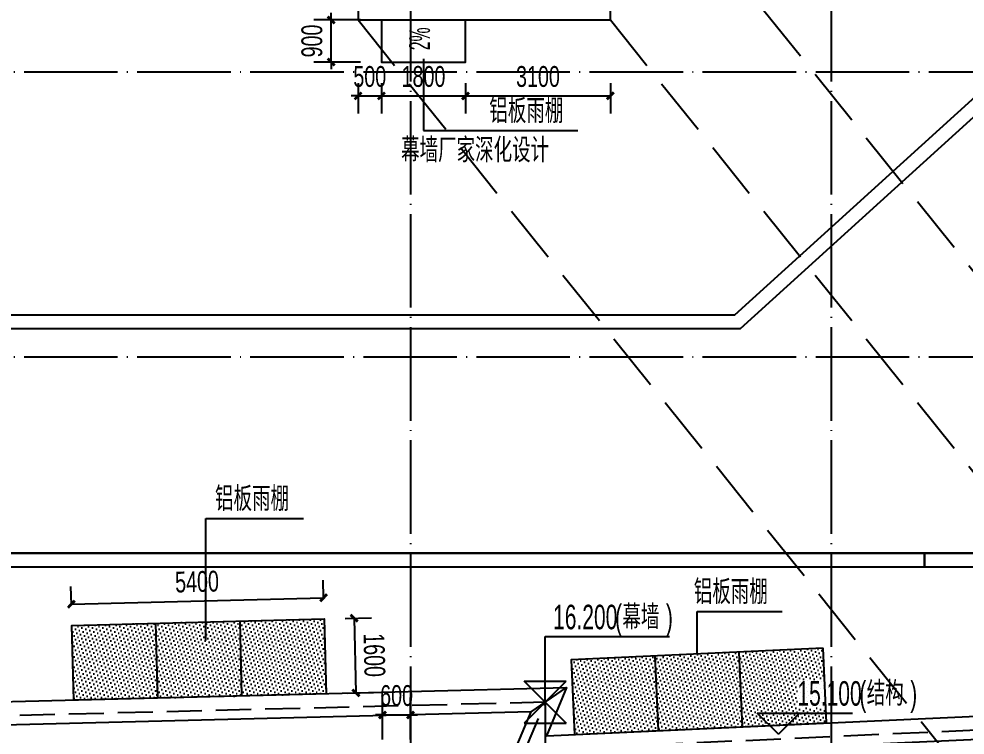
# Model space of a CAD drawing. Extents: x -409435 to 356702, y -107829 to 330904.
# Drawn here: x 51018 to 71267, y 284905 to 300233 of the extents above; entities that cross this region are included whole.
import ezdxf
from ezdxf.xclip import XClip

# ---------------------------------------------------------------- set-up
doc = ezdxf.new("R2010")
doc.units = 0
doc.header["$LTSCALE"] = 1000
doc.header["$MEASUREMENT"] = 0
doc.header["$XCLIPFRAME"] = 0
doc.linetypes.add('104-14# 核心筒$0$DOTE', pattern=[2.42, 2, -0.2, 0.02, -0.2])
doc.linetypes.add('X-104 14#平面$0$DASH', pattern=[0.35, 0.25, -0.1])
for name, color, linetype in [('01-标注_尺寸', 124, 'Continuous'), ('01-标注_符号', 200, 'Continuous'), ('02-TEXT_标注', 130, 'Continuous'), ('104-14# 核心筒$0$A_AXIS-轴线', 36, '104-14# 核心筒$0$DOTE'), ('X-104 14#平面$0$01-标注_标高', 200, 'Continuous'), ('X-104 14#平面$0$01-标注_符号', 200, 'Continuous'), ('X-104 14#平面$0$02-TEXT_标注', 130, 'Continuous'), ('X-104 14#平面$0$A-C_玻璃幕墙', 140, 'Continuous'), ('X-104 14#平面$0$A-O_屋面', 201, 'Continuous'), ('X-104 14#平面$0$A-SUR_保温', 222, 'Continuous'), ('X-104 14#平面$0$A-TECH_结构', 21, 'Continuous'), ('X-104 14#平面$0$EH_玻璃', 156, 'Continuous')]:
    doc.layers.add(name, color=color, linetype=linetype)
doc.styles.add('_TCH_DIM_T3', font='ros.shx', dxfattribs={"width": 0.705882, "bigfont": 'jd.shx'})
doc.styles.add('_TCH_LABEL', font='ros.shx', dxfattribs={"width": 0.8, "bigfont": 'jd.shx'})
doc.styles.add('X-104 14#平面$0$_TCH_DIM', font='ros.shx', dxfattribs={"width": 0.8, "bigfont": 'jd.shx'})
doc.dimstyles.new('_TCH_ARCH&&150', dxfattribs={"dimtxt": 446.25, "dimasz": 150, "dimexe": 375, "dimexo": 450, "dimgap": 189.375, "dimtad": 1, "dimdec": 0, "dimzin": 0, "dimdsep": 46, "dimtxsty": '_TCH_DIM_T3', "dimblk": 'ARCHTICK', "dimcen": 0.09, "dimclrt": 7, "dimazin": 2, "dimtfac": 1, "dimtdec": 0, "dimtix": 1, "dimtmove": 2, "dimatfit": 3, "dimfxl": 0, "dimtolj": 1, "dimtzin": 0, "dimarcsym": 0})

# ---------------------------------------------------------------- blocks, each defined once
blk = doc.blocks.new('104-14# 核心筒')
at = {"layer": '104-14# 核心筒$0$A_AXIS-轴线'}
for p, q in [((59400, 317833.6), (59400, 259754.9)), ((68400, 317833.6), (68400, 259754.9)), ((-9370.1, 299100), (120259.9, 299100)), ((-9370.1, 293000), (120259.9, 293000))]:
    blk.add_line(p, q, dxfattribs=at)
blk = doc.blocks.new('X-104 14#平面')
at = {"layer": 'X-104 14#平面$0$EH_玻璃'}
h = blk.add_hatch(dxfattribs=at)
h.set_pattern_fill('DOTS', color=256, scale=50, angle=45)
h.set_pattern_definition([(45, (0, 0), (-28.0633, 84.189901), [0, -79.375])])
h.paths.add_polyline_path([(52191.7, 285654.1), (52151.3, 287253.6), (57549.6, 287389.7), (57590, 285790.2)])
h = blk.add_hatch(dxfattribs=at)
h.set_pattern_fill('DOTS', color=256, scale=50, angle=45)
h.set_pattern_definition([(45, (-16183.24, -736.73), (-28.0633, 84.189901), [0, -79.375])])
h.paths.add_polyline_path([(62833.7, 286516.8), (68228.1, 286762.4), (68300.9, 285164.1), (62906.5, 284918.5)])
at = {"layer": 'X-104 14#平面$0$01-标注_标高'}
for p, q in [((62282.8, 285608.6), (62282.8, 287012)), ((62282.8, 287012), (64942.3, 287012)), ((62282.8, 285608.6), (61832.8, 286058.6)), ((61832.8, 286058.6), (62732.8, 286058.6)), ((62282.8, 285608.6), (62732.8, 286058.6)), ((62282.8, 285608.6), (61832.8, 285158.6)), ((62282.8, 285608.6), (62732.8, 285158.6)), ((62282.8, 285608.6), (62282.8, 284205.2)), ((67270.2, 284926.5), (66820.2, 285376.5)), ((66820.2, 285376.5), (68855, 285376.5)), ((67270.2, 284926.5), (67720.2, 285376.5)), ((61832.8, 285158.6), (62732.8, 285158.6))]:
    blk.add_line(p, q, dxfattribs=at)
at = {"layer": 'X-104 14#平面$0$01-标注_符号'}
for p, q in [((55018.6, 286931.6), (55018.6, 289543.3)), ((55018.6, 289543.3), (57107.1, 289543.3)), ((65530.9, 286639.6), (65530.9, 287551.2)), ((65530.9, 287551.2), (67353.8, 287551.2))]:
    blk.add_line(p, q, dxfattribs=at)
at = {"layer": 'X-104 14#平面$0$02-TEXT_标注', "linetype": 'X-104 14#平面$0$DASH', "ltscale": 5}
for points in [[(63675.9, 304510.3), (87000, 275450)], [(58275.9, 300210.3), (81600, 271150)], [(63675.9, 300210.3), (87000, 271150)]]:
    blk.add_lwpolyline(points, dxfattribs=at)
at = {"layer": 'X-104 14#平面$0$A-C_玻璃幕墙'}
for points in [[(52191.7, 285654.1), (52151.3, 287253.6), (57549.6, 287389.7), (57590, 285790.2), (52191.7, 285654.1)], [(55790.5, 285744.9), (55750.2, 287344.3)], [(53991.1, 285699.5), (53950.8, 287299)], [(64704.6, 285000.4), (64631.8, 286598.7)], [(66502.7, 285082.2), (66430, 286680.6)]]:
    blk.add_lwpolyline(points, dxfattribs=at)
blk.add_lwpolyline([(68228.1, 286762.4), (62833.7, 286516.8), (62906.5, 284918.5), (68300.9, 285164.1)], close=True, dxfattribs=at)
at = {"layer": 'X-104 14#平面$0$A-O_屋面'}
for points in [[(82349.8, 264577.4), (83499.8, 267565.9), (52926.6, 266284.7), (53491, 268939.8), (17309.3, 268308.2), (22065.4, 284894.6), (62738.3, 285920), (62307.5, 284891.2), (92265.6, 286255.1), (99426.9, 312025), (120741.8, 306094.6), (117562.9, 278400.5), (119297.3, 278014.5), (109062.3, 262867.9), (82417.6, 264753.6)], [(61978.8, 285400.7), (62738.3, 285920)]]:
    blk.add_lwpolyline(points, dxfattribs=at)
blk.add_lwpolyline([(83126.9, 265204.7), (108809.6, 263387.1), (118471.8, 277685.9), (117014.8, 278010.2), (120196.4, 305727.4), (99774.7, 311409.3), (92650.5, 285772.1), (61541.2, 284355.8), (61978.8, 285400.7), (22444.8, 284404), (17976.2, 268819.9), (54110.7, 269450.7), (53549.7, 266811.2), (84240.1, 268097.3)], close=True, dxfattribs=at)
at = {"layer": 'X-104 14#平面$0$A-O_屋面', "ltscale": 5}
for points in [[(733.1, 290311.6), (145.5, 290436.5), (881.7, 293900), (66340.6, 293900), (83503.2, 309479.7), (87317.1, 308418.6), (85626.8, 302343.3), (85337.7, 302423.7), (86947.6, 308210), (83582.3, 309146.3), (66456.4, 293600), (1124.6, 293600), (501.3, 290667.5), (795.4, 290605)], [(95099.4, 296471), (95018.9, 296182), (89162.1, 297811.5), (77269.5, 288500), (70400, 288500), (70400, 288800), (77166, 288800), (89096.5, 298141.2)], [(5790.4, 276559.6), (8392.2, 288800), (70400, 288800), (70400, 288500), (8635.1, 288500), (6083.8, 276497.2)]]:
    blk.add_lwpolyline(points, close=True, dxfattribs=at)
blk.add_lwpolyline([(95099.4, 296471), (89096.5, 298141.2), (77166, 288800), (8392.2, 288800), (5790.4, 276559.6), (2660.3, 277224.9), (-2631.9, 278349.8), (-6009.8, 262458.3), (40178.1, 264474.9), (39845.1, 262383.6), (83828.3, 264653.8)], dxfattribs=at)
at = {"layer": 'X-104 14#平面$0$A-SUR_保温'}
blk.add_lwpolyline([(58275.9, 300210.3), (63675.9, 300210.3), (63675.9, 304510.3), (58275.9, 304510.3)], close=True, dxfattribs=at)
blk.add_lwpolyline([(58775.9, 300210.3), (58775.9, 299310.3), (60575.9, 299310.3), (60575.9, 300210.3)], dxfattribs=at)
at = {"layer": 'X-104 14#平面$0$A-TECH_结构', "linetype": 'X-104 14#平面$0$DASH', "ltscale": 3}
blk.add_lwpolyline([(82843.2, 265024.2), (82843.2, 265024.2), (108910.7, 263179.4), (118802, 277817.3), (117234.1, 278166.3), (120414.6, 305874.3), (99635.5, 311655.6), (92496.6, 285965.3), (61847.8, 284570), (62282.6, 285608.4), (22293, 284600.3), (17709.4, 268615.2), (53862.8, 269246.3), (53300.5, 266600.6), (83944, 267884.8), (82843.2, 265024.2), (82843.2, 265024.2)], dxfattribs=at)
ref = blk.add_blockref('104-14# 核心筒', (0, 0))
XClip(ref).set_block_clipping_path([(-38664.3623821461, -25500), (139216.5485069363, 330900)])
at = {"layer": 'X-104 14#平面$0$02-TEXT_标注', "style": 'X-104 14#平面$0$_TCH_DIM'}
for s, height, width, p in [('铝板雨棚', 520.93, 0.8, (55214.3, 289700.8)), ('铝板雨棚', 520.93, 0.8, (65460.9, 287708.7)), ('幕墙', 520.93, 0.8, (63933.1, 287169.5)), ('16.200', 525, 0.64, (62450.1, 287169.5)), ('(', 525, 0.64, (63776.3, 287169.5)), (')', 525, 0.64, (64864.2, 287169.5)), ('15.100', 525, 0.64, (67678.8, 285534)), ('(', 525, 0.64, (69005, 285534)), ('结构', 520.93, 0.8, (69161.8, 285534)), (')', 525, 0.64, (70093, 285534))]:
    blk.add_text(s, height=height, dxfattribs=dict(at, width=width)).set_placement(p)
blk = doc.blocks.new('_ArchTick')
at = {"color": 0, "linetype": 'ByBlock', "const_width": 0.4}
blk.add_lwpolyline([(-0.5, -0.5), (0.5, 0.5)], dxfattribs=at)
blk = doc.blocks.new('*D2081')
at = {"layer": '01-标注_尺寸', "color": 0, "lineweight": -2, "transparency": 16777216}
for p, q in [((58800, 284813), (58800, 285710)), ((59400, 284813), (59400, 285710)), ((58800, 285335), (58650, 285335)), ((58800, 285335), (59400, 285335)), ((59400, 285335), (59550, 285335))]:
    blk.add_line(p, q, dxfattribs=at)
at = {"layer": 'Defpoints', "color": 0, "transparency": 16777216}
for p in [(59400, 285335), (58800, 284363), (59400, 284363)]:
    blk.add_point(p, dxfattribs=at)
at = {"layer": '01-标注_尺寸', "color": 0, "lineweight": -2, "transparency": 16777216, "xscale": 150, "yscale": 150, "zscale": 150}
blk.add_blockref('_ArchTick', (58800, 285335), dxfattribs=at)
at = {"layer": '01-标注_尺寸', "color": 0, "lineweight": -2, "transparency": 16777216, "xscale": 150, "yscale": 150, "zscale": 150, "rotation": 180}
blk.add_blockref('_ArchTick', (59400, 285335), dxfattribs=at)
at = {"layer": '01-标注_尺寸', "color": 7, "transparency": 16777216, "insert": (59100, 285748), "char_height": 446.2, "attachment_point": 5, "style": '_TCH_DIM_T3'}
blk.add_mtext('\\A1;600', dxfattribs=at)
blk = doc.blocks.new('*D2412')
at = {"layer": '01-标注_尺寸', "color": 0, "lineweight": -2, "transparency": 16777216}
for p, q in [((58276, 298860), (58276, 298210)), ((58776, 298860), (58776, 298210)), ((58276, 298585), (58126, 298585)), ((58276, 298585), (58776, 298585)), ((58776, 298585), (58926, 298585))]:
    blk.add_line(p, q, dxfattribs=at)
at = {"layer": 'Defpoints', "color": 0, "transparency": 16777216}
for p in [(58276, 299310), (58776, 299310), (58776, 298585)]:
    blk.add_point(p, dxfattribs=at)
at = {"layer": '01-标注_尺寸', "color": 0, "lineweight": -2, "transparency": 16777216, "xscale": 150, "yscale": 150, "zscale": 150}
blk.add_blockref('_ArchTick', (58276, 298585), dxfattribs=at)
at = {"layer": '01-标注_尺寸', "color": 0, "lineweight": -2, "transparency": 16777216, "xscale": 150, "yscale": 150, "zscale": 150, "rotation": 180}
blk.add_blockref('_ArchTick', (58776, 298585), dxfattribs=at)
at = {"layer": '01-标注_尺寸', "color": 7, "transparency": 16777216, "insert": (58526, 298998), "char_height": 446.2, "attachment_point": 5, "style": '_TCH_DIM_T3'}
blk.add_mtext('\\A1;500', dxfattribs=at)
blk = doc.blocks.new('*D2413')
at = {"layer": '01-标注_尺寸', "color": 0, "lineweight": -2, "transparency": 16777216}
for p, q in [((58776, 298860), (58776, 298210)), ((60576, 298860), (60576, 298210)), ((58776, 298585), (60576, 298585))]:
    blk.add_line(p, q, dxfattribs=at)
at = {"layer": 'Defpoints', "color": 0, "transparency": 16777216}
for p in [(58776, 299310), (60576, 299310), (60576, 298585)]:
    blk.add_point(p, dxfattribs=at)
at = {"layer": '01-标注_尺寸', "color": 0, "lineweight": -2, "transparency": 16777216, "xscale": 150, "yscale": 150, "zscale": 150, "rotation": 180}
blk.add_blockref('_ArchTick', (58776, 298585), dxfattribs=at)
at = {"layer": '01-标注_尺寸', "color": 0, "lineweight": -2, "transparency": 16777216, "xscale": 150, "yscale": 150, "zscale": 150}
blk.add_blockref('_ArchTick', (60576, 298585), dxfattribs=at)
at = {"layer": '01-标注_尺寸', "color": 7, "transparency": 16777216, "insert": (59676, 298998), "char_height": 446.2, "attachment_point": 5, "style": '_TCH_DIM_T3'}
blk.add_mtext('\\A1;1800', dxfattribs=at)
blk = doc.blocks.new('*D2414')
at = {"layer": '01-标注_尺寸', "color": 0, "lineweight": -2, "transparency": 16777216}
for p, q in [((60576, 298860), (60576, 298210)), ((63676, 298860), (63676, 298210)), ((60576, 298585), (63676, 298585))]:
    blk.add_line(p, q, dxfattribs=at)
at = {"layer": 'Defpoints', "color": 0, "transparency": 16777216}
for p in [(60576, 299310), (63676, 299310), (63676, 298585)]:
    blk.add_point(p, dxfattribs=at)
at = {"layer": '01-标注_尺寸', "color": 0, "lineweight": -2, "transparency": 16777216, "xscale": 150, "yscale": 150, "zscale": 150, "rotation": 180}
blk.add_blockref('_ArchTick', (60576, 298585), dxfattribs=at)
at = {"layer": '01-标注_尺寸', "color": 0, "lineweight": -2, "transparency": 16777216, "xscale": 150, "yscale": 150, "zscale": 150}
blk.add_blockref('_ArchTick', (63676, 298585), dxfattribs=at)
at = {"layer": '01-标注_尺寸', "color": 7, "transparency": 16777216, "insert": (62126, 298998), "char_height": 446.2, "attachment_point": 5, "style": '_TCH_DIM_T3'}
blk.add_mtext('\\A1;3100', dxfattribs=at)
blk = doc.blocks.new('*D2415')
at = {"layer": '01-标注_尺寸', "color": 0, "lineweight": -2, "transparency": 16777216}
for p, q in [((57701, 300210), (57701, 300360)), ((58326, 300210), (57326, 300210)), ((57701, 299310), (57701, 300210)), ((58326, 299310), (57326, 299310)), ((57701, 299310), (57701, 299160))]:
    blk.add_line(p, q, dxfattribs=at)
at = {"layer": 'Defpoints', "color": 0, "transparency": 16777216}
for p in [(57701, 300210), (58776, 300210), (58776, 299310)]:
    blk.add_point(p, dxfattribs=at)
at = {"layer": '01-标注_尺寸', "color": 0, "lineweight": -2, "transparency": 16777216, "xscale": 150, "yscale": 150, "zscale": 150}
for p, rotation in [((57701, 300210), 270), ((57701, 299310), 90)]:
    blk.add_blockref('_ArchTick', p, dxfattribs=dict(at, rotation=rotation))
at = {"layer": '01-标注_尺寸', "color": 7, "transparency": 16777216, "insert": (57289, 299760), "char_height": 446.2, "attachment_point": 5, "rotation": 90, "style": '_TCH_DIM_T3'}
blk.add_mtext('\\A1;900', dxfattribs=at)
blk = doc.blocks.new('*D2433')
at = {"layer": '01-标注_尺寸', "color": 0, "lineweight": -2, "transparency": 16777216}
for p, q in [((57538, 287840), (57529, 288218)), ((52140, 287703), (52130, 288082)), ((52140, 287707), (57538, 287843))]:
    blk.add_line(p, q, dxfattribs=at)
at = {"layer": 'Defpoints', "color": 0, "transparency": 16777216}
for p in [(57538, 287843), (57550, 287390), (52151, 287254)]:
    blk.add_point(p, dxfattribs=at)
at = {"layer": '01-标注_尺寸', "color": 0, "lineweight": -2, "transparency": 16777216, "xscale": 150, "yscale": 150, "zscale": 150}
for p, rotation in [((57538, 287843), 1.444161616651745), ((52140, 287707), 181.4441616166517)]:
    blk.add_blockref('_ArchTick', p, dxfattribs=dict(at, rotation=rotation))
at = {"layer": '01-标注_尺寸', "color": 7, "transparency": 16777216, "insert": (54829, 288187), "char_height": 446.2, "attachment_point": 5, "rotation": 1.4442, "style": '_TCH_DIM_T3'}
blk.add_mtext('\\A1;5400', dxfattribs=at)
blk = doc.blocks.new('*D2434')
at = {"layer": '01-标注_尺寸', "color": 0, "lineweight": -2, "transparency": 16777216}
for p, q in [((57999, 287401), (58566, 287415)), ((58191, 287406), (58231, 285806)), ((58040, 285802), (58606, 285816))]:
    blk.add_line(p, q, dxfattribs=at)
at = {"layer": 'Defpoints', "color": 0, "transparency": 16777216}
for p in [(57550, 287390), (57590, 285790), (58231, 285806)]:
    blk.add_point(p, dxfattribs=at)
at = {"layer": '01-标注_尺寸', "color": 0, "lineweight": -2, "transparency": 16777216, "xscale": 150, "yscale": 150, "zscale": 150}
for p, rotation in [((58191, 287406), 91.44416161665161), ((58231, 285806), 271.4441616166516)]:
    blk.add_blockref('_ArchTick', p, dxfattribs=dict(at, rotation=rotation))
at = {"layer": '01-标注_尺寸', "color": 7, "transparency": 16777216, "insert": (58623, 286617), "char_height": 446.2, "attachment_point": 5, "rotation": 271.4442, "style": '_TCH_DIM_T3'}
blk.add_mtext('\\A1;1600', dxfattribs=at)

msp = doc.modelspace()

# ---------------------------------------------------------------- linework, layer by layer
at = {"layer": '01-标注_符号'}
for p, q in [((59675.9, 299380.3), (59675.9, 297845.8)), ((59675.9, 297845.8), (62977.8, 297845.8))]:
    msp.add_line(p, q, dxfattribs=at)
msp.add_lwpolyline([(59973.9, 300007.9, 0, 0, 0), (59973.9, 299887.8, 120, 0, 0), (59973.9, 299437.8, 0, 0, 0)], format="xyseb", dxfattribs=at)

# ---------------------------------------------------------------- block references
msp.add_blockref('X-104 14#平面', (0, 0))

# ---------------------------------------------------------------- texts
at = {"layer": '02-TEXT_标注', "style": '_TCH_LABEL', "width": 0.564706}
msp.add_text('2%%%', height=446.25, rotation=90, dxfattribs=at).set_placement((59816.4, 299563.3))
at = {"layer": '02-TEXT_标注', "style": '_TCH_LABEL', "width": 0.8}
for s, p in [('铝板雨棚', (61085, 298003.3)), ('幕墙厂家深化设计', (59196.6, 297163.3))]:
    msp.add_text(s, height=520.93, dxfattribs=at).set_placement(p)

# ---------------------------------------------------------------- dimensions: what is measured, and where the dimension line sits
at = {"layer": '01-标注_尺寸'}
for p1, p2, distance, picture, middle in [((58775.9, 299310.3), (58775.9, 300210.3), 1074.7, '*D2415', (57288.8, 299760.3)), ((58275.9, 299310.3), (58775.9, 299310.3), -724.9, '*D2412', (58525.9, 298997.9)), ((58775.9, 299310.3), (60575.9, 299310.3), -724.9, '*D2413', (59675.9, 298997.9)), ((60575.9, 299310.3), (63675.9, 299310.3), -724.9, '*D2414', (62125.9, 298997.9)), ((52151.3, 287253.6), (57549.6, 287389.7), 453.4, '*D2433', (54828.7, 288187.3)), ((57549.6, 287389.7), (57590, 285790.2), 641.3, '*D2434', (58623.2, 286616.5)), ((58800, 284362.6), (59400, 284362.6), 972.4, '*D2081', (59100, 285747.6))]:
    dim = msp.add_aligned_dim(p1=p1, p2=p2, distance=distance, dimstyle='_TCH_ARCH&&150', dxfattribs=at)
    dim.commit()
    dim.dimension.update_dxf_attribs({"geometry": picture, "text_midpoint": middle})

doc.saveas('drawing.dxf')
